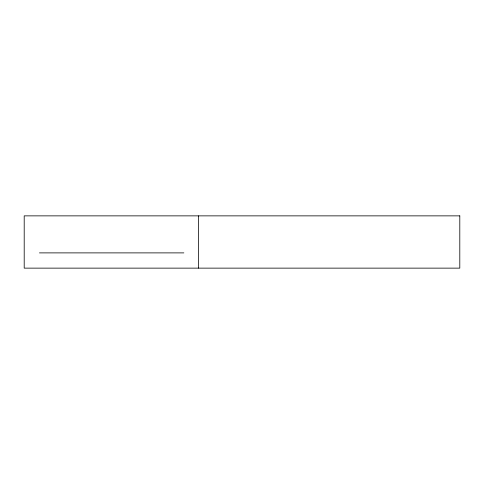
<?xml version="1.0" encoding="UTF-8"?>
<svg xmlns="http://www.w3.org/2000/svg" width="484" height="484" viewBox="0 0 484 484"><rect width="100%" height="100%" fill="white"/><g stroke="black" fill="none" stroke-linecap="round" stroke-linejoin="round"><path stroke-width="0.73" d="M39.446 252.89L183.847 252.89M198.44 215.864L198.44 268.136M459.8 215.864L24.2 215.864L24.2 268.136L459.8 268.136L459.8 215.864"/></g></svg>
